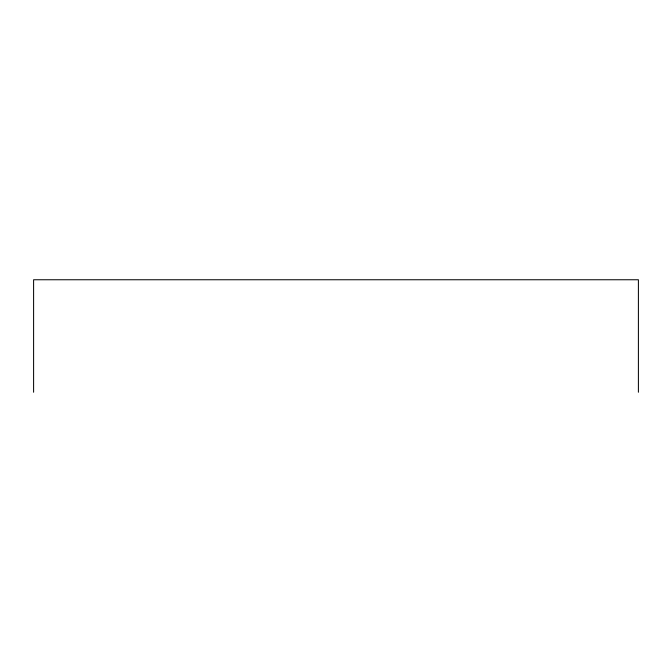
<?xml version="1.0" encoding="UTF-8"?>
<svg xmlns="http://www.w3.org/2000/svg" width="672" height="672" viewBox="0 0 672 672"><rect width="100%" height="100%" fill="white"/><g stroke="black" fill="none" stroke-linecap="round" stroke-linejoin="round"><path stroke-width="1.01" d="M638.4 392.246L638.4 279.754L33.6 279.754L33.6 392.246"/></g></svg>
